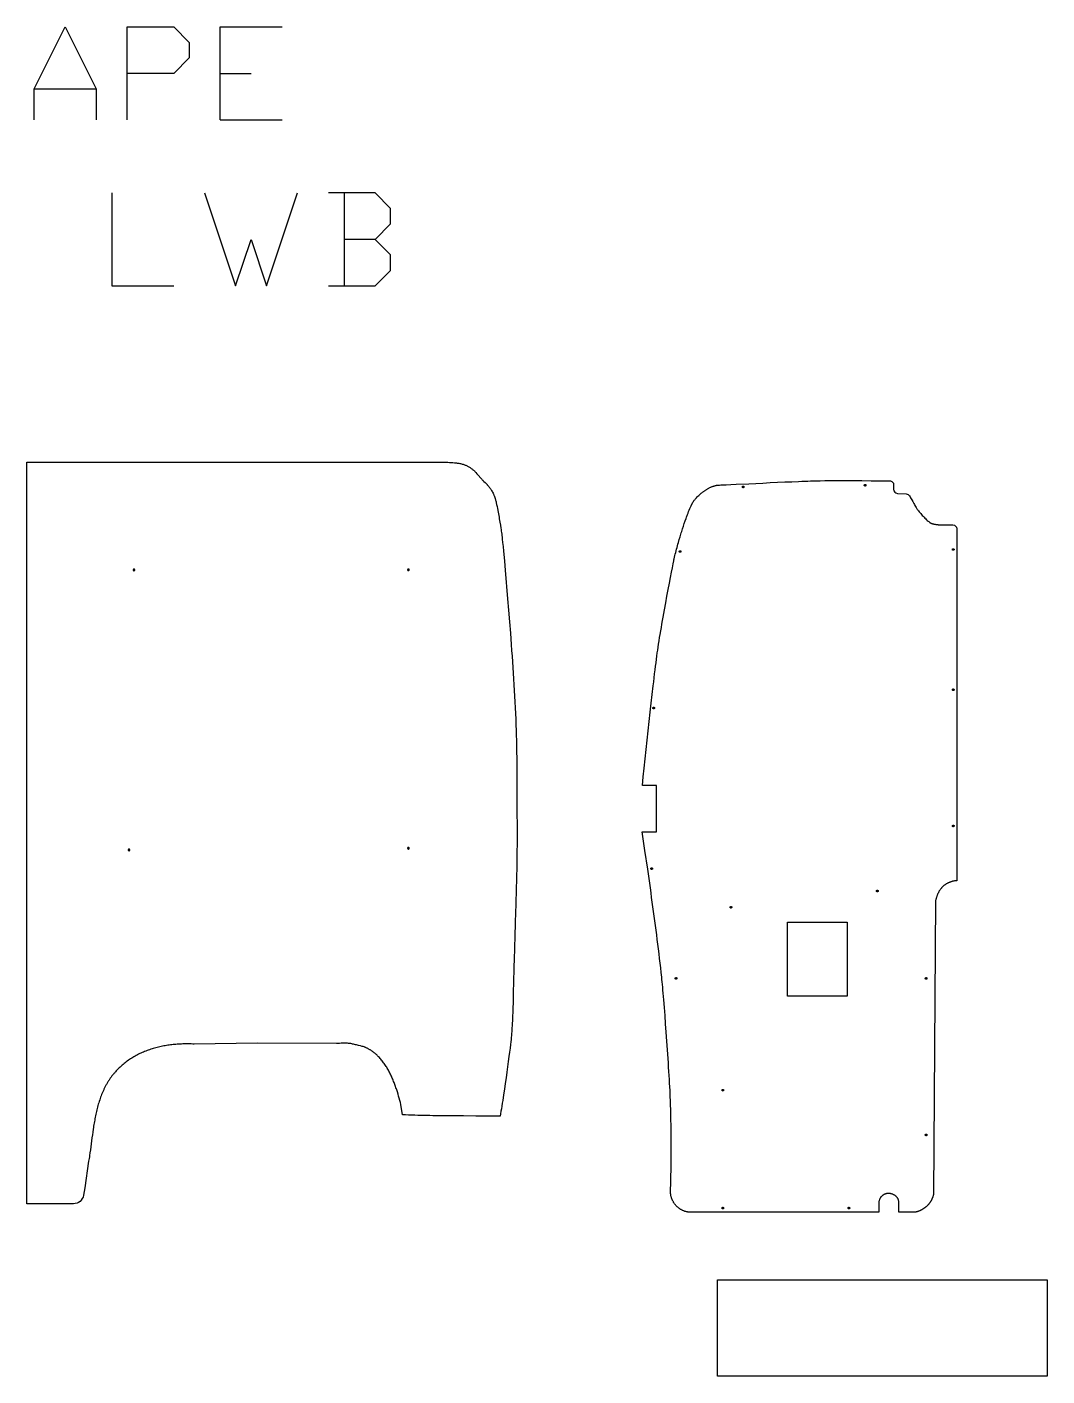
# Model space of a CAD drawing. Extents: x -90 to 5094, y -2208 to 5100.
# Drawn here: x 2297 to 4806, y 1782 to 5100 of the extents above; entities that cross this region are included whole.
import ezdxf

# ---------------------------------------------------------------- set-up
doc = ezdxf.new("R2010")
doc.units = 0
doc.layers.add('Default_Layer', color=1, linetype='CONTINUOUS')

msp = doc.modelspace()

# ---------------------------------------------------------------- linework, layer by layer
at = {"layer": 'Default_Layer'}
for points in [[(2315.2, 4871.4), (2315.2, 4947.6), (2391.4, 5100), (2467.6, 4947.6), (2467.6, 4871.4)], [(2543.8, 4871.4), (2543.8, 5100), (2658.1, 5100), (2696.2, 5061.9), (2696.2, 5023.8), (2658.1, 4985.7), (2543.8, 4985.7)], [(2772.4, 4871.4), (2772.4, 5100), (2924.8, 5100)], [(2772.4, 4985.7), (2848.6, 4985.7)], [(2315.2, 4947.6), (2467.6, 4947.6)], [(2772.4, 4871.4), (2924.8, 4871.4)], [(2505.7, 4691.8), (2505.7, 4463.2), (2658.1, 4463.2)], [(2734.3, 4691.8), (2810.5, 4463.2), (2848.6, 4577.5), (2886.7, 4463.2), (2962.9, 4691.8)], [(3153.4, 4577.5), (3191.5, 4615.6), (3191.5, 4653.7), (3153.4, 4691.8), (3039.1, 4691.8)], [(3077.2, 4691.8), (3077.2, 4463.2)], [(3039.1, 4463.2), (3153.4, 4463.2), (3191.5, 4501.3), (3191.5, 4539.4), (3153.4, 4577.5), (3077.2, 4577.5)]]:
    msp.add_lwpolyline(points, dxfattribs=at)
for points in [[(3492.4, 2685.9), (3492.1, 2681.1), (3491.9, 2676.3), (3491.4, 2666.8), (3491, 2657.2), (3490.6, 2647.6), (3490.3, 2642.9), (3490.1, 2638.1), (3489.8, 2633.3), (3489.5, 2628.6), (3489.2, 2623.8), (3488.8, 2619), (3488.4, 2614.3), (3487.9, 2609.5), (3487.3, 2603.9), (3486.4, 2596.7), (3485.4, 2588), (3484.1, 2578.1), (3482.7, 2567.1), (3481.1, 2555.1), (3479.3, 2542.4), (3477.5, 2529), (3475.5, 2515.3), (3473.5, 2501.2), (3471.4, 2487.1), (3469.3, 2473), (3467.2, 2459.1), (3466.1, 2452.3), (3465, 2445.7), (3463.9, 2439.1), (3462.9, 2432.7), (3461.8, 2426.6), (3460.8, 2420.6), (3445.8, 2420.8), (3430.8, 2420.9), (3415.8, 2421), (3400.8, 2421.1), (3370.8, 2421.2), (3355.8, 2421.3), (3340.8, 2421.4), (3325.8, 2421.5), (3310.8, 2421.7), (3295.8, 2421.9), (3288.3, 2422), (3280.8, 2422.1), (3273.3, 2422.3), (3265.8, 2422.5), (3258.3, 2422.7), (3250.8, 2422.9), (3243.3, 2423.2), (3235.8, 2423.5), (3228.3, 2423.8), (3220.8, 2424.1), (3216.9, 2449.4), (3217, 2449.5), (3215.7, 2454.5), (3214.3, 2459.5), (3212.9, 2464.7), (3211.4, 2469.8), (3209.8, 2475), (3208.2, 2480.2), (3207.4, 2482.8), (3206.5, 2485.5), (3205.7, 2488.1), (3204.8, 2490.7), (3203.9, 2493.3), (3202.9, 2495.9), (3202, 2498.5), (3201, 2501.1), (3200, 2503.7), (3199, 2506.3), (3197.9, 2508.9), (3196.9, 2511.5), (3195.8, 2514), (3194.7, 2516.5), (3193.5, 2519.1), (3192.4, 2521.6), (3191.2, 2524.1), (3189.9, 2526.6), (3188.7, 2529), (3187.4, 2531.5), (3186.1, 2533.9), (3184.7, 2536.3), (3183.3, 2538.6), (3181.9, 2541), (3180.5, 2543.3), (3179, 2545.6), (3177.5, 2547.8), (3176, 2550.1), (3174.4, 2552.3), (3172.8, 2554.4), (3171.1, 2556.6), (3169.4, 2558.7), (3167.7, 2560.7), (3165.9, 2562.7), (3164.1, 2564.7), (3162.2, 2566.7), (3160.4, 2568.6), (3159.4, 2569.5), (3158.4, 2570.4), (3157.4, 2571.3), (3156.5, 2572.2), (3155.5, 2573.1), (3154.4, 2574), (3153.4, 2574.9), (3152.4, 2575.7), (3151.3, 2576.5), (3150.3, 2577.4), (3149.2, 2578.2), (3148.1, 2579), (3147, 2579.8), (3145.9, 2580.6), (3144.8, 2581.3), (3143.7, 2582.1), (3142.6, 2582.8), (3141.4, 2583.5), (3140.2, 2584.3), (3139.1, 2585), (3137.9, 2585.6), (3136.7, 2586.3), (3135.5, 2587), (3134.3, 2587.6), (3133, 2588.2), (3131.8, 2588.9), (3130.5, 2589.5), (3129.3, 2590), (3128, 2590.6), (3126.7, 2591.2), (3124.4, 2591.7), (3122, 2592.3), (3117.2, 2593.5), (3112.3, 2594.8), (3107.5, 2596), (3105.1, 2596.6), (3102.8, 2597.2), (3100.5, 2597.7), (3098.2, 2598.2), (3096, 2598.7), (3093.8, 2599.1), (3091.8, 2599.4), (3090.8, 2599.5), (3089.8, 2599.6), (3087.8, 2599.8), (3085.9, 2600), (3083.9, 2600.1), (3082, 2600.1), (3080, 2600.2), (3078.1, 2600.2), (3076.1, 2600.1), (3074.1, 2600.1), (3070.2, 2600), (3066.3, 2599.8), (3062.4, 2599.7), (3060.4, 2599.7), (3058.5, 2599.6), (2863.2, 2600.7), (2708.4, 2598), (2708.4, 2598), (2704.9, 2598.1), (2701.4, 2598.3), (2698, 2598.3), (2694.5, 2598.4), (2691, 2598.4), (2687.6, 2598.4), (2684.1, 2598.4), (2680.7, 2598.3), (2677.2, 2598.2), (2673.8, 2598), (2670.4, 2597.8), (2667, 2597.6), (2663.6, 2597.4), (2660.2, 2597.1), (2656.9, 2596.7), (2653.5, 2596.4), (2650.1, 2596), (2646.8, 2595.5), (2643.5, 2595.1), (2640.2, 2594.6), (2636.9, 2594), (2633.6, 2593.4), (2630.4, 2592.8), (2627.1, 2592.1), (2623.9, 2591.4), (2620.7, 2590.7), (2617.5, 2589.9), (2614.3, 2589), (2611.1, 2588.2), (2608, 2587.3), (2604.8, 2586.3), (2601.7, 2585.3), (2598.6, 2584.3), (2595.6, 2583.2), (2592.5, 2582.1), (2589.5, 2580.9), (2586.5, 2579.7), (2583.5, 2578.5), (2580.5, 2577.2), (2577.6, 2575.8), (2574.7, 2574.5), (2571.8, 2573), (2568.9, 2571.6), (2566, 2570), (2563.2, 2568.5), (2560.4, 2566.9), (2557.6, 2565.2), (2554.9, 2563.5), (2552.1, 2561.8), (2549.4, 2560), (2546.8, 2558.1), (2544.1, 2556.2), (2541.5, 2554.3), (2538.9, 2552.3), (2536.4, 2550.3), (2533.8, 2548.2), (2531.3, 2546), (2528.8, 2543.8), (2526.4, 2541.6), (2524, 2539.3), (2521.6, 2537), (2519.3, 2534.6), (2516.9, 2532.1), (2514.7, 2529.6), (2513.4, 2528.3), (2512.2, 2526.9), (2511, 2525.5), (2509.8, 2524), (2508.7, 2522.6), (2507.5, 2521.2), (2506.4, 2519.7), (2505.3, 2518.3), (2504.2, 2516.8), (2503.1, 2515.3), (2502.1, 2513.8), (2501.1, 2512.4), (2500.1, 2510.9), (2499.1, 2509.3), (2498.1, 2507.8), (2497.1, 2506.3), (2496.2, 2504.8), (2495.2, 2503.2), (2494.3, 2501.7), (2493.4, 2500.1), (2492.5, 2498.5), (2491.6, 2497), (2490.8, 2495.4), (2490, 2493.8), (2489.1, 2492.2), (2488.3, 2490.6), (2487.5, 2489), (2486.7, 2487.4), (2486, 2485.7), (2485.2, 2484.1), (2484.5, 2482.5), (2483.8, 2480.8), (2482.4, 2477.5), (2481, 2474.2), (2479.7, 2470.8), (2478.4, 2467.4), (2477.2, 2464), (2476.1, 2460.6), (2474.9, 2457.1), (2473.9, 2453.7), (2472.8, 2450.2), (2471.8, 2446.7), (2470.9, 2443.2), (2470, 2439.6), (2469.1, 2436.1), (2468.2, 2432.5), (2467.4, 2428.9), (2466.6, 2425.3), (2465.9, 2421.7), (2465.2, 2418.1), (2464.5, 2414.5), (2463.8, 2410.9), (2463.1, 2407.2), (2462.5, 2403.6), (2461.9, 2400), (2461.3, 2396.3), (2460.7, 2392.7), (2460.2, 2389), (2459.1, 2381.7), (2458.1, 2374.4), (2457.1, 2367.1), (2455.2, 2352.5), (2454.2, 2345.3), (2453.2, 2338.1), (2452.2, 2330.9), (2451.2, 2323.8), (2450.7, 2320.3), (2450.1, 2316.8), (2449.5, 2313.3), (2448.9, 2309.8), (2439.5, 2244.5), (2436.3, 2226.1, -0.365546), (2411.7, 2205.3), (2297.3, 2205.3), (2297.3, 2661.4), (2297.3, 3117.4), (2297.3, 3573.5), (2297.3, 4029.5), (2769.9, 4029.4), (3242.4, 4029.3), (3254.1, 4029.3), (3266.8, 4029.4), (3292.9, 4029.5), (3305, 4029.5), (3315.5, 4029.5), (3319.9, 4029.5), (3323.7, 4029.4), (3326.7, 4029.4), (3329, 4029.3), (3332.7, 4029.1), (3336.7, 4028.9), (3340.8, 4028.7), (3344.9, 4028.4), (3348.7, 4028), (3352.2, 4027.7), (3353.8, 4027.5), (3355.2, 4027.4), (3356.5, 4027.2), (3357.6, 4027), (3359.6, 4026.7), (3361.6, 4026.2), (3363.7, 4025.8), (3365.7, 4025.3), (3367.7, 4024.7), (3369.7, 4024.2), (3371.5, 4023.6), (3373.1, 4023), (3374.7, 4022.4), (3376.3, 4021.8), (3377.9, 4021.1), (3379.5, 4020.5), (3381, 4019.7), (3382.5, 4018.9), (3384, 4018.1), (3385.5, 4017.3), (3386.9, 4016.4), (3388.4, 4015.4), (3389.8, 4014.3), (3391.2, 4013.2), (3392.6, 4012.1), (3394, 4011), (3395.4, 4009.8), (3396.7, 4008.6), (3397.5, 4007.8), (3398.5, 4006.8), (3399.6, 4005.6), (3400.9, 4004.2), (3403.9, 4000.9), (3407.2, 3997.3), (3413.5, 3990.2), (3416.1, 3987.3), (3417.1, 3986.2), (3418, 3985.3), (3418.7, 3984.5), (3419.5, 3983.7), (3421, 3982.3), (3424.1, 3979.3), (3425.7, 3977.8), (3427.2, 3976.3), (3427.9, 3975.5), (3428.7, 3974.8), (3429.4, 3974), (3430.1, 3973.2), (3431.4, 3971.5), (3432.8, 3969.9), (3434.1, 3968.2), (3435.3, 3966.5), (3436.5, 3964.7), (3437.7, 3963), (3438.9, 3961.2), (3440, 3959.4), (3441.1, 3957.4), (3442.2, 3955.3), (3443.4, 3953), (3444.5, 3950.6), (3445.1, 3949.4), (3445.7, 3948.1), (3446.2, 3946.9), (3446.7, 3945.6), (3447.2, 3944.3), (3447.7, 3943.1), (3448.2, 3941.8), (3448.6, 3940.6), (3449, 3939.3), (3449.5, 3937.7), (3449.9, 3935.9), (3450.4, 3934), (3450.9, 3931.9), (3451.4, 3929.7), (3452.4, 3925), (3453.3, 3920.1), (3454.3, 3915.2), (3456, 3906.3), (3456.8, 3902.3), (3457.5, 3898.3), (3458.2, 3894.2), (3458.9, 3890.1), (3459.6, 3886.1), (3460.3, 3882.1), (3461.5, 3874.5), (3462.7, 3867.2), (3463.2, 3863.5), (3463.8, 3859.8), (3464.3, 3856.1), (3464.8, 3852.4), (3465.3, 3848.7), (3465.8, 3845), (3466, 3842.8), (3466.3, 3839.8), (3467.1, 3831.9), (3468, 3822.1), (3469.1, 3810.8), (3471.3, 3786.4), (3472.4, 3774.5), (3473.4, 3763.6), (3479.4, 3693.3), (3479.4, 3693.3), (3481.7, 3665.2), (3483.9, 3637), (3486.1, 3608.8), (3487.2, 3594.8), (3488.3, 3580.7), (3489.3, 3566.6), (3490.3, 3552.5), (3491.3, 3538.4), (3492.3, 3524.3), (3493.2, 3510.2), (3494.1, 3496.1), (3495, 3482), (3495.8, 3467.9), (3496.6, 3453.8), (3497.3, 3439.6), (3498, 3425.5), (3498.6, 3411.4), (3499.2, 3397.3), (3499.8, 3383.2), (3500.2, 3369.1), (3500.5, 3362), (3500.7, 3355), (3500.9, 3347.9), (3501, 3340.8), (3501.2, 3333.8), (3501.3, 3326.7), (3501.4, 3319.6), (3501.5, 3312.6), (3501.6, 3305.5), (3501.7, 3298.5), (3501.7, 3291.4), (3501.8, 3284.3), (3501.8, 3277.3), (3501.8, 3270.2), (3501.8, 3263.1), (3501.7, 3256.1), (3501.6, 3249), (3501.6, 3242), (3502.3, 3162.4), (3502.3, 3162.4), (3502.4, 3155), (3502.5, 3147.5), (3502.6, 3140.1), (3502.6, 3132.6), (3502.6, 3125.2), (3502.6, 3117.7), (3502.6, 3102.8), (3502.5, 3087.9), (3502.4, 3073), (3502.2, 3058.1), (3502, 3043.2), (3501.7, 3028.4), (3501.4, 3013.5), (3501.1, 2998.6), (3500.7, 2983.7), (3500.3, 2968.8), (3499.9, 2953.9), (3499.4, 2939), (3499, 2924.1), (3498, 2894.3), (3497, 2864.6), (3496.1, 2834.8), (3495.1, 2805), (3494.7, 2790.1), (3494.3, 2775.2), (3493.9, 2760.3), (3493.5, 2745.4), (3493.2, 2730.5), (3492.9, 2715.7), (3492.6, 2700.8), (3492.4, 2685.9)], [(4531.9, 2951.5), (4526.5, 2227.3), (4526.2, 2226.4), (4526, 2225.4), (4525.7, 2224.4), (4525.4, 2223.5), (4525.1, 2222.6), (4524.7, 2221.6), (4524.4, 2220.7), (4524, 2219.8), (4523.7, 2218.8), (4523.3, 2217.9), (4522.9, 2217), (4522.4, 2216.1), (4522, 2215.2), (4521.5, 2214.4), (4521.1, 2213.5), (4520.6, 2212.6), (4520.1, 2211.8), (4519.6, 2210.9), (4519, 2210.1), (4518.5, 2209.3), (4517.9, 2208.4), (4517.4, 2207.6), (4516.8, 2206.8), (4516.2, 2206), (4515.6, 2205.3), (4514.9, 2204.5), (4514.3, 2203.7), (4513.7, 2203), (4513, 2202.2), (4512.3, 2201.5), (4511.6, 2200.8), (4510.9, 2200.1), (4510.2, 2199.4), (4509.5, 2198.7), (4508.8, 2198), (4508, 2197.4), (4507.3, 2196.7), (4506.5, 2196.1), (4505.7, 2195.5), (4504.9, 2194.9), (4504.1, 2194.3), (4503.3, 2193.7), (4502.5, 2193.2), (4501.7, 2192.6), (4500.8, 2192.1), (4500, 2191.6), (4499.1, 2191), (4498.2, 2190.6), (4497.4, 2190.1), (4496.5, 2189.6), (4495.6, 2189.2), (4494.7, 2188.7), (4493.8, 2188.3), (4492.8, 2187.9), (4491.9, 2187.6), (4491, 2187.2), (4490, 2186.8), (4489.1, 2186.5), (4488.1, 2186.2), (4487.2, 2185.9), (4486.2, 2185.6), (4485.2, 2185.4), (4484.2, 2185.1), (4483.3, 2184.9), (4441.3, 2184.9), (4441.3, 2212), (4441, 2213.1), (4440.7, 2214.1), (4440.4, 2215.1), (4440, 2216.1), (4439.5, 2217.1), (4439, 2218), (4438.5, 2218.9), (4437.9, 2219.7), (4437.3, 2220.6), (4436.7, 2221.4), (4436, 2222.1), (4435.3, 2222.9), (4434.6, 2223.6), (4433.8, 2224.3), (4433, 2224.9), (4432.2, 2225.5), (4431.3, 2226.1), (4430.4, 2226.6), (4429.5, 2227.2), (4428.6, 2227.6), (4427.7, 2228.1), (4426.8, 2228.5), (4425.8, 2228.8), (4424.8, 2229.2), (4423.8, 2229.5), (4422.8, 2229.7), (4421.8, 2230), (4420.8, 2230.1), (4419.8, 2230.3), (4418.7, 2230.4), (4417.7, 2230.5), (4416.7, 2230.5), (4415.6, 2230.5), (4414.6, 2230.5), (4413.6, 2230.4), (4412.5, 2230.3), (4411.5, 2230.1), (4410.5, 2229.9), (4409.5, 2229.7), (4408.5, 2229.4), (4407.6, 2229.1), (4406.6, 2228.7), (4405.6, 2228.3), (4404.7, 2227.9), (4403.8, 2227.4), (4402.9, 2226.8), (4402.1, 2226.3), (4401.2, 2225.7), (4400.4, 2225), (4399.6, 2224.3), (4398.8, 2223.5), (4398.1, 2222.7), (4397.4, 2221.9), (4396.7, 2221), (4396.1, 2220.1), (4395.5, 2219.1), (4394.9, 2218.1), (4394.4, 2217), (4393.9, 2215.9), (4393.5, 2214.7), (4393.1, 2213.5), (4392.7, 2212.2), (4392.4, 2210.9), (4392.2, 2209.5), (4392.2, 2184.6), (3932.1, 2184.6), (3930.8, 2184.5), (3929.5, 2184.5), (3928.1, 2184.5), (3926.8, 2184.6), (3925.5, 2184.7), (3924.2, 2184.8), (3922.9, 2184.9), (3921.7, 2185.1), (3920.4, 2185.4), (3919.1, 2185.6), (3917.9, 2185.9), (3916.6, 2186.3), (3915.4, 2186.6), (3914.2, 2187.1), (3913, 2187.5), (3911.8, 2188), (3910.6, 2188.5), (3909.4, 2189), (3908.3, 2189.6), (3907.1, 2190.1), (3906, 2190.8), (3904.9, 2191.4), (3903.8, 2192.1), (3902.7, 2192.8), (3901.7, 2193.5), (3900.6, 2194.3), (3899.6, 2195.1), (3898.6, 2195.9), (3897.6, 2196.8), (3896.7, 2197.6), (3895.7, 2198.5), (3894.8, 2199.4), (3893.9, 2200.4), (3893, 2201.3), (3892.2, 2202.3), (3891.4, 2203.3), (3890.6, 2204.4), (3889.8, 2205.4), (3889, 2206.5), (3888.3, 2207.6), (3887.6, 2208.7), (3886.9, 2209.8), (3886.3, 2210.9), (3885.7, 2212.1), (3885.1, 2213.3), (3884.5, 2214.5), (3884, 2215.7), (3883.5, 2216.9), (3883, 2218.2), (3882.6, 2219.4), (3882.2, 2220.7), (3881.8, 2222), (3881.4, 2223.3), (3881.1, 2224.6), (3880.9, 2226), (3880.6, 2227.3), (3880.4, 2228.7), (3880.3, 2230), (3880.1, 2231.4), (3880, 2232.8), (3880, 2234.2), (3879.9, 2235.6), (3880, 2237), (3880, 2238.4), (3880.2, 2241.5), (3880.3, 2245), (3880.5, 2249), (3880.6, 2253.4), (3880.7, 2258.1), (3880.9, 2263.3), (3881.1, 2274.6), (3881.3, 2287.2), (3881.4, 2300.7), (3881.5, 2315.1), (3881.6, 2330.2), (3881.6, 2345.8), (3881.5, 2361.6), (3881.5, 2377.6), (3881.4, 2385.6), (3881.3, 2393.5), (3881.2, 2401.4), (3881.1, 2409.2), (3881, 2416.9), (3880.8, 2424.4), (3880.6, 2431.8), (3880.4, 2439.1), (3880.2, 2446.1), (3880, 2452.9), (3879.8, 2459.9), (3879.5, 2467.4), (3879.1, 2475.3), (3878.7, 2483.7), (3878.2, 2492.5), (3877.7, 2501.7), (3877.2, 2511.1), (3876.6, 2520.9), (3876, 2531), (3875.4, 2541.2), (3874.7, 2551.7), (3874, 2562.3), (3872.6, 2583.8), (3871.1, 2605.5), (3869.5, 2627.1), (3868, 2648.2), (3866.4, 2668.7), (3864.9, 2688.2), (3863.4, 2706.5), (3862, 2723.2), (3861.3, 2730.9), (3860.7, 2738.1), (3860.1, 2744.8), (3859.5, 2750.9), (3858.9, 2756.7), (3858.3, 2762.5), (3857.1, 2774.1), (3855.9, 2785.6), (3854.5, 2797.2), (3853.2, 2808.8), (3851.8, 2820.4), (3850.3, 2832), (3848.9, 2843.6), (3847.4, 2855.1), (3845.9, 2866.7), (3842.8, 2889.8), (3839.7, 2912.9), (3836.6, 2935.9), (3835.1, 2947.5), (3833.5, 2959), (3832, 2970.5), (3830.4, 2982), (3827.1, 3005), (3823.8, 3028), (3817.2, 3074), (3813.9, 3097.1), (3810.6, 3120.1), (3845.4, 3120.1), (3845.4, 3233.9), (3810.8, 3233.9), (3813.1, 3255.2), (3815.5, 3277.1), (3818, 3299.6), (3820.4, 3322.4), (3825.3, 3368.5), (3827.8, 3391.5), (3830.2, 3414.2), (3832.7, 3436.5), (3835.1, 3458.2), (3837.4, 3479.2), (3838.6, 3489.3), (3839.8, 3499.2), (3840.9, 3508.9), (3842, 3518.3), (3843.2, 3527.3), (3844.3, 3536.1), (3845.4, 3544.5), (3846.4, 3552.5), (3847.5, 3560.2), (3848.5, 3567.4), (3849.6, 3574.6), (3850.8, 3582.1), (3852, 3589.8), (3853.2, 3597.8), (3854.6, 3605.9), (3856, 3614.3), (3857.4, 3622.7), (3858.9, 3631.3), (3860.4, 3639.9), (3861.9, 3648.6), (3865, 3666), (3868.1, 3683.2), (3871.2, 3700), (3874.2, 3716.2), (3877.1, 3731.5), (3879.8, 3745.7), (3882.3, 3758.5), (3884.5, 3769.8), (3886.4, 3779.2), (3887.9, 3786.6), (3888.5, 3789.4), (3889, 3791.7), (3889.9, 3795.6), (3890.8, 3799.5), (3891.8, 3803.5), (3892.8, 3807.6), (3893.9, 3811.7), (3894.9, 3815.7), (3896, 3819.8), (3897.1, 3823.8), (3898.2, 3827.8), (3899.3, 3831.7), (3901.5, 3839.2), (3903.5, 3846.2), (3905.4, 3852.7), (3906.4, 3855.7), (3907.4, 3858.9), (3909.5, 3865.6), (3911.7, 3872.3), (3913.9, 3879), (3916.1, 3885.4), (3918.1, 3891.2), (3919.1, 3893.9), (3920, 3896.4), (3920.8, 3898.6), (3921.5, 3900.6), (3922.3, 3902.5), (3923, 3904.3), (3924.5, 3907.9), (3926.1, 3911.6), (3927.7, 3915.2), (3929.3, 3918.8), (3930.9, 3922.4), (3934.2, 3929.6), (3934.5, 3930.1), (3934.7, 3930.6), (3935, 3931.1), (3935.4, 3931.7), (3935.8, 3932.3), (3936.2, 3932.9), (3937.1, 3934.2), (3938.2, 3935.7), (3939.4, 3937.2), (3940.8, 3938.8), (3942.2, 3940.4), (3943.8, 3942.1), (3945.5, 3943.9), (3947.3, 3945.7), (3949.2, 3947.5), (3951.2, 3949.3), (3953.3, 3951.2), (3954.4, 3952.1), (3955.5, 3953), (3956.6, 3953.9), (3957.7, 3954.8), (3958.9, 3955.7), (3960.1, 3956.6), (3961.3, 3957.5), (3962.5, 3958.4), (3963.7, 3959.2), (3964.9, 3960.1), (3966.2, 3960.9), (3967.5, 3961.7), (3968.7, 3962.5), (3970, 3963.3), (3971.3, 3964.1), (3972.7, 3964.8), (3974, 3965.6), (3975.3, 3966.2), (3976.7, 3966.9), (3978, 3967.6), (3979.4, 3968.2), (3980.8, 3968.8), (3982.2, 3969.3), (3983.6, 3969.9), (3984.9, 3970.4), (3986.3, 3970.8), (3987.7, 3971.3), (3989.2, 3971.6), (3990.6, 3972), (3992, 3972.3), (3993.4, 3972.6), (3994.8, 3972.8), (3996.2, 3973), (3997.6, 3973.2), (3999, 3973.3), (4000.4, 3973.3), (4003.6, 3973.4), (4007.4, 3973.5), (4011.8, 3973.7), (4016.7, 3973.9), (4028.2, 3974.4), (4041.5, 3975), (4072.4, 3976.5), (4107.1, 3978.2), (4125.1, 3979.1), (4143.2, 3980), (4161.1, 3980.8), (4178.4, 3981.5), (4195, 3982.2), (4202.8, 3982.5), (4210.4, 3982.8), (4217.6, 3983.1), (4224.4, 3983.3), (4230.8, 3983.5), (4236.7, 3983.6), (4242.4, 3983.7), (4248.1, 3983.8), (4259.5, 3984), (4270.8, 3984.1), (4282.2, 3984.2), (4293.6, 3984.2), (4305, 3984.2), (4316.3, 3984.2), (4327.7, 3984.1), (4350.5, 3984), (4373.2, 3983.8), (4384.6, 3983.7), (4396, 3983.7), (4407.4, 3983.6), (4418.7, 3983.6, -0.414214), (4428.7, 3973.6), (4428.7, 3962.8, 0.398114), (4438.2, 3952.8), (4459.8, 3951.6, -0.250037), (4467.8, 3946.7), (4469.2, 3944.4), (4470.5, 3942), (4471.8, 3939.6), (4473.2, 3937.2), (4475.8, 3932.4), (4478.4, 3927.6), (4479.7, 3925.2), (4481.1, 3922.9), (4482.4, 3920.6), (4483.8, 3918.3), (4485.3, 3916), (4486, 3914.9), (4486.7, 3913.8), (4487.5, 3912.8), (4488.2, 3911.7), (4489, 3910.6), (4489.8, 3909.6), (4491.5, 3907.5), (4493.3, 3905.4), (4495.2, 3903.1), (4497.2, 3900.9), (4499.2, 3898.6), (4501.3, 3896.3), (4503.4, 3894.1), (4505.5, 3892), (4507.6, 3889.9), (4509.6, 3888), (4511.5, 3886.2), (4513.3, 3884.6), (4514.9, 3883.2), (4515.7, 3882.5), (4516.5, 3882), (4517.1, 3881.4), (4517.8, 3881), (4518.4, 3880.6), (4518.9, 3880.3), (4519.4, 3880), (4519.9, 3879.7), (4521, 3879.2), (4522, 3878.8), (4523.1, 3878.4), (4524.2, 3878), (4525.4, 3877.7), (4526.5, 3877.5), (4527.6, 3877.2), (4528.8, 3877), (4530, 3876.8), (4531.1, 3876.6), (4532.3, 3876.4), (4534.6, 3876.1), (4536.9, 3875.8), (4537.6, 3875.8), (4538.3, 3875.7), (4539.9, 3875.6), (4541.8, 3875.5), (4544, 3875.5), (4546.4, 3875.4), (4548.9, 3875.4), (4554.3, 3875.4), (4565.3, 3875.4), (4570.1, 3875.4), (4574.2, 3875.4, -0.410961), (4584.1, 3865.4), (4584.1, 2999.9), (4582.9, 2999.8), (4581.7, 2999.7), (4580.5, 2999.6), (4579.3, 2999.4), (4578.2, 2999.3), (4577, 2999.1), (4575.9, 2998.9), (4574.8, 2998.6), (4573.6, 2998.4), (4572.5, 2998.1), (4571.4, 2997.8), (4570.3, 2997.4), (4569.2, 2997.1), (4568.2, 2996.7), (4567.1, 2996.3), (4566, 2995.9), (4565, 2995.5), (4564, 2995), (4562.9, 2994.6), (4561.9, 2994.1), (4560.9, 2993.6), (4560, 2993), (4559, 2992.5), (4558, 2991.9), (4557.1, 2991.3), (4556.1, 2990.7), (4555.2, 2990), (4554.3, 2989.4), (4553.4, 2988.7), (4552.5, 2988), (4551.7, 2987.2), (4550.8, 2986.5), (4550, 2985.7), (4549.1, 2984.9), (4548.3, 2984.1), (4547.5, 2983.3), (4546.7, 2982.4), (4546, 2981.5), (4545.2, 2980.7), (4544.5, 2979.7), (4543.8, 2978.8), (4543, 2977.8), (4542.4, 2976.9), (4541.7, 2975.9), (4541, 2974.8), (4540.4, 2973.8), (4539.8, 2972.7), (4539.2, 2971.6), (4538.6, 2970.5), (4538, 2969.4), (4537.4, 2968.3), (4536.9, 2967.1), (4536.4, 2965.9), (4535.9, 2964.7), (4535.4, 2963.5), (4534.9, 2962.2), (4534.5, 2961), (4534.1, 2959.7), (4533.7, 2958.4), (4533.3, 2957), (4532.9, 2955.7), (4532.6, 2954.3), (4532.2, 2952.9), (4531.9, 2951.5)]]:
    msp.add_lwpolyline(points, format="xyb", close=True, dxfattribs=at)
for points in [[(4058.6, 3966.6), (4058.4, 3966.6), (4058.2, 3966.7), (4058, 3966.7), (4057.8, 3966.8), (4057.7, 3966.9), (4057.5, 3967), (4057.3, 3967.1), (4057.2, 3967.2), (4057.1, 3967.3), (4056.9, 3967.5), (4056.8, 3967.7), (4056.8, 3967.8), (4056.7, 3968), (4056.6, 3968.2), (4056.6, 3968.4), (4056.6, 3968.6), (4056.6, 3968.8), (4056.6, 3969), (4056.7, 3969.2), (4056.8, 3969.4), (4056.8, 3969.6), (4056.9, 3969.7), (4057.1, 3969.9), (4057.2, 3970), (4057.3, 3970.2), (4057.5, 3970.3), (4057.7, 3970.4), (4057.8, 3970.5), (4058, 3970.5), (4058.2, 3970.6), (4058.4, 3970.6), (4058.6, 3970.6), (4058.8, 3970.6), (4059, 3970.6), (4059.2, 3970.5), (4059.4, 3970.5), (4059.6, 3970.4), (4059.7, 3970.3), (4059.9, 3970.2), (4060, 3970), (4060.1, 3969.9), (4060.3, 3969.7), (4060.4, 3969.6), (4060.4, 3969.4), (4060.5, 3969.2), (4060.6, 3969), (4060.6, 3968.8), (4060.6, 3968.6), (4060.6, 3968.4), (4060.6, 3968.2), (4060.5, 3968), (4060.4, 3967.8), (4060.4, 3967.7), (4060.3, 3967.5), (4060.1, 3967.3), (4060, 3967.2), (4059.9, 3967.1), (4059.7, 3967), (4059.6, 3966.9), (4059.4, 3966.8), (4059.2, 3966.7), (4059, 3966.7), (4058.8, 3966.6), (4058.6, 3966.6)], [(4358.6, 3970.6), (4358.4, 3970.6), (4358.2, 3970.7), (4358, 3970.7), (4357.8, 3970.8), (4357.7, 3970.9), (4357.5, 3971), (4357.3, 3971.1), (4357.2, 3971.2), (4357.1, 3971.3), (4356.9, 3971.5), (4356.8, 3971.7), (4356.8, 3971.8), (4356.7, 3972), (4356.6, 3972.2), (4356.6, 3972.4), (4356.6, 3972.6), (4356.6, 3972.8), (4356.6, 3973), (4356.7, 3973.2), (4356.8, 3973.4), (4356.8, 3973.6), (4356.9, 3973.7), (4357.1, 3973.9), (4357.2, 3974), (4357.3, 3974.2), (4357.5, 3974.3), (4357.7, 3974.4), (4357.8, 3974.5), (4358, 3974.5), (4358.2, 3974.6), (4358.4, 3974.6), (4358.6, 3974.6), (4358.8, 3974.6), (4359, 3974.6), (4359.2, 3974.5), (4359.4, 3974.5), (4359.6, 3974.4), (4359.7, 3974.3), (4359.9, 3974.2), (4360, 3974), (4360.1, 3973.9), (4360.3, 3973.7), (4360.4, 3973.6), (4360.4, 3973.4), (4360.5, 3973.2), (4360.6, 3973), (4360.6, 3972.8), (4360.6, 3972.6), (4360.6, 3972.4), (4360.6, 3972.2), (4360.5, 3972), (4360.4, 3971.8), (4360.4, 3971.7), (4360.3, 3971.5), (4360.1, 3971.3), (4360, 3971.2), (4359.9, 3971.1), (4359.7, 3971), (4359.6, 3970.9), (4359.4, 3970.8), (4359.2, 3970.7), (4359, 3970.7), (4358.8, 3970.6), (4358.6, 3970.6)], [(4575.4, 3812.6), (4575.2, 3812.6), (4575, 3812.7), (4574.8, 3812.7), (4574.6, 3812.8), (4574.4, 3812.9), (4574.2, 3813), (4574.1, 3813.1), (4574, 3813.2), (4573.8, 3813.3), (4573.7, 3813.5), (4573.6, 3813.7), (4573.5, 3813.8), (4573.5, 3814), (4573.4, 3814.2), (4573.4, 3814.4), (4573.4, 3814.6), (4573.4, 3814.8), (4573.4, 3815), (4573.5, 3815.2), (4573.5, 3815.4), (4573.6, 3815.6), (4573.7, 3815.7), (4573.8, 3815.9), (4574, 3816), (4574.1, 3816.2), (4574.2, 3816.3), (4574.4, 3816.4), (4574.6, 3816.5), (4574.8, 3816.5), (4575, 3816.6), (4575.2, 3816.6), (4575.4, 3816.6), (4575.6, 3816.6), (4575.8, 3816.6), (4576, 3816.5), (4576.1, 3816.5), (4576.3, 3816.4), (4576.5, 3816.3), (4576.6, 3816.2), (4576.8, 3816), (4576.9, 3815.9), (4577, 3815.7), (4577.1, 3815.6), (4577.2, 3815.4), (4577.3, 3815.2), (4577.3, 3815), (4577.4, 3814.8), (4577.4, 3814.6), (4577.4, 3814.4), (4577.3, 3814.2), (4577.3, 3814), (4577.2, 3813.8), (4577.1, 3813.7), (4577, 3813.5), (4576.9, 3813.3), (4576.8, 3813.2), (4576.6, 3813.1), (4576.5, 3813), (4576.3, 3812.9), (4576.1, 3812.8), (4576, 3812.7), (4575.8, 3812.7), (4575.6, 3812.6), (4575.4, 3812.6)], [(3903.6, 3807.6), (3903.4, 3807.6), (3903.2, 3807.7), (3903, 3807.7), (3902.8, 3807.8), (3902.7, 3807.9), (3902.5, 3808), (3902.3, 3808.1), (3902.2, 3808.2), (3902.1, 3808.3), (3901.9, 3808.5), (3901.8, 3808.7), (3901.8, 3808.8), (3901.7, 3809), (3901.6, 3809.2), (3901.6, 3809.4), (3901.6, 3809.6), (3901.6, 3809.8), (3901.6, 3810), (3901.7, 3810.2), (3901.8, 3810.4), (3901.8, 3810.6), (3901.9, 3810.7), (3902.1, 3810.9), (3902.2, 3811), (3902.3, 3811.2), (3902.5, 3811.3), (3902.7, 3811.4), (3902.8, 3811.5), (3903, 3811.5), (3903.2, 3811.6), (3903.4, 3811.6), (3903.6, 3811.6), (3903.8, 3811.6), (3904, 3811.6), (3904.2, 3811.5), (3904.4, 3811.5), (3904.6, 3811.4), (3904.7, 3811.3), (3904.9, 3811.2), (3905, 3811), (3905.1, 3810.9), (3905.3, 3810.7), (3905.4, 3810.6), (3905.4, 3810.4), (3905.5, 3810.2), (3905.6, 3810), (3905.6, 3809.8), (3905.6, 3809.6), (3905.6, 3809.4), (3905.6, 3809.2), (3905.5, 3809), (3905.4, 3808.8), (3905.4, 3808.7), (3905.3, 3808.5), (3905.1, 3808.3), (3905, 3808.2), (3904.9, 3808.1), (3904.7, 3808), (3904.6, 3807.9), (3904.4, 3807.8), (3904.2, 3807.7), (3904, 3807.7), (3903.8, 3807.6), (3903.6, 3807.6)], [(2560.4, 3762.4), (2560.6, 3762.5), (2560.8, 3762.5), (2561, 3762.5), (2561.2, 3762.6), (2561.4, 3762.7), (2561.5, 3762.8), (2561.7, 3762.9), (2561.8, 3763), (2562, 3763.2), (2562.1, 3763.3), (2562.2, 3763.5), (2562.3, 3763.7), (2562.3, 3763.9), (2562.4, 3764), (2562.4, 3764.2), (2562.4, 3764.4), (2562.4, 3764.7), (2562.4, 3764.8), (2562.3, 3765), (2562.3, 3765.2), (2562.2, 3765.4), (2562.1, 3765.6), (2562, 3765.7), (2561.8, 3765.9), (2561.7, 3766), (2561.5, 3766.1), (2561.4, 3766.2), (2561.2, 3766.3), (2561, 3766.4), (2560.8, 3766.4), (2560.6, 3766.4), (2560.4, 3766.4), (2560.2, 3766.4), (2560, 3766.4), (2559.8, 3766.4), (2559.7, 3766.3), (2559.5, 3766.2), (2559.3, 3766.1), (2559.2, 3766), (2559, 3765.9), (2558.9, 3765.7), (2558.8, 3765.6), (2558.7, 3765.4), (2558.6, 3765.2), (2558.5, 3765), (2558.5, 3764.8), (2558.4, 3764.7), (2558.4, 3764.4), (2558.4, 3764.2), (2558.5, 3764), (2558.5, 3763.9), (2558.6, 3763.7), (2558.7, 3763.5), (2558.8, 3763.3), (2558.9, 3763.2), (2559, 3763), (2559.2, 3762.9), (2559.3, 3762.8), (2559.5, 3762.7), (2559.7, 3762.6), (2559.8, 3762.5), (2560, 3762.5), (2560.2, 3762.5), (2560.4, 3762.4)], [(3235.4, 3762.6), (3235.6, 3762.6), (3235.8, 3762.7), (3236, 3762.7), (3236.2, 3762.8), (3236.3, 3762.9), (3236.5, 3763), (3236.7, 3763.1), (3236.8, 3763.2), (3236.9, 3763.4), (3237, 3763.5), (3237.1, 3763.7), (3237.2, 3763.8), (3237.3, 3764), (3237.3, 3764.2), (3237.4, 3764.4), (3237.4, 3764.6), (3237.4, 3764.8), (3237.3, 3765), (3237.3, 3765.2), (3237.2, 3765.4), (3237.1, 3765.6), (3237, 3765.7), (3236.9, 3765.9), (3236.8, 3766), (3236.7, 3766.2), (3236.5, 3766.3), (3236.3, 3766.4), (3236.2, 3766.5), (3236, 3766.5), (3235.8, 3766.6), (3235.6, 3766.6), (3235.4, 3766.6), (3235.2, 3766.6), (3235, 3766.6), (3234.8, 3766.5), (3234.6, 3766.5), (3234.4, 3766.4), (3234.3, 3766.3), (3234.1, 3766.2), (3234, 3766), (3233.8, 3765.9), (3233.7, 3765.7), (3233.6, 3765.6), (3233.5, 3765.4), (3233.5, 3765.2), (3233.4, 3765), (3233.4, 3764.8), (3233.4, 3764.6), (3233.4, 3764.4), (3233.4, 3764.2), (3233.5, 3764), (3233.5, 3763.8), (3233.6, 3763.7), (3233.7, 3763.5), (3233.8, 3763.4), (3234, 3763.2), (3234.1, 3763.1), (3234.3, 3763), (3234.4, 3762.9), (3234.6, 3762.8), (3234.8, 3762.7), (3235, 3762.7), (3235.2, 3762.6), (3235.4, 3762.6)], [(4575.4, 3467.6), (4575.2, 3467.6), (4575, 3467.7), (4574.8, 3467.7), (4574.6, 3467.8), (4574.4, 3467.9), (4574.2, 3468), (4574.1, 3468.1), (4574, 3468.2), (4573.8, 3468.3), (4573.7, 3468.5), (4573.6, 3468.7), (4573.5, 3468.8), (4573.5, 3469), (4573.4, 3469.2), (4573.4, 3469.4), (4573.4, 3469.6), (4573.4, 3469.8), (4573.4, 3470), (4573.5, 3470.2), (4573.5, 3470.4), (4573.6, 3470.6), (4573.7, 3470.7), (4573.8, 3470.9), (4574, 3471), (4574.1, 3471.2), (4574.2, 3471.3), (4574.4, 3471.4), (4574.6, 3471.5), (4574.8, 3471.5), (4575, 3471.6), (4575.2, 3471.6), (4575.4, 3471.6), (4575.6, 3471.6), (4575.8, 3471.6), (4576, 3471.5), (4576.1, 3471.5), (4576.3, 3471.4), (4576.5, 3471.3), (4576.6, 3471.2), (4576.8, 3471), (4576.9, 3470.9), (4577, 3470.7), (4577.1, 3470.6), (4577.2, 3470.4), (4577.3, 3470.2), (4577.3, 3470), (4577.4, 3469.8), (4577.4, 3469.6), (4577.4, 3469.4), (4577.3, 3469.2), (4577.3, 3469), (4577.2, 3468.8), (4577.1, 3468.7), (4577, 3468.5), (4576.9, 3468.3), (4576.8, 3468.2), (4576.6, 3468.1), (4576.5, 3468), (4576.3, 3467.9), (4576.1, 3467.8), (4576, 3467.7), (4575.8, 3467.7), (4575.6, 3467.6), (4575.4, 3467.6)], [(3838.6, 3422.6), (3838.4, 3422.6), (3838.2, 3422.7), (3838, 3422.7), (3837.8, 3422.8), (3837.7, 3422.9), (3837.5, 3423), (3837.3, 3423.1), (3837.2, 3423.2), (3837.1, 3423.3), (3836.9, 3423.5), (3836.8, 3423.7), (3836.8, 3423.8), (3836.7, 3424), (3836.6, 3424.2), (3836.6, 3424.4), (3836.6, 3424.6), (3836.6, 3424.8), (3836.6, 3425), (3836.7, 3425.2), (3836.8, 3425.4), (3836.8, 3425.6), (3836.9, 3425.7), (3837.1, 3425.9), (3837.2, 3426), (3837.3, 3426.2), (3837.5, 3426.3), (3837.7, 3426.4), (3837.8, 3426.5), (3838, 3426.5), (3838.2, 3426.6), (3838.4, 3426.6), (3838.6, 3426.6), (3838.8, 3426.6), (3839, 3426.6), (3839.2, 3426.5), (3839.4, 3426.5), (3839.6, 3426.4), (3839.7, 3426.3), (3839.9, 3426.2), (3840, 3426), (3840.1, 3425.9), (3840.3, 3425.7), (3840.4, 3425.6), (3840.4, 3425.4), (3840.5, 3425.2), (3840.6, 3425), (3840.6, 3424.8), (3840.6, 3424.6), (3840.6, 3424.4), (3840.6, 3424.2), (3840.5, 3424), (3840.4, 3423.8), (3840.4, 3423.7), (3840.3, 3423.5), (3840.1, 3423.3), (3840, 3423.2), (3839.9, 3423.1), (3839.7, 3423), (3839.6, 3422.9), (3839.4, 3422.8), (3839.2, 3422.7), (3839, 3422.7), (3838.8, 3422.6), (3838.6, 3422.6)], [(4575.4, 3132.6), (4575.2, 3132.6), (4575, 3132.7), (4574.8, 3132.7), (4574.6, 3132.8), (4574.4, 3132.9), (4574.2, 3133), (4574.1, 3133.1), (4574, 3133.2), (4573.8, 3133.3), (4573.7, 3133.5), (4573.6, 3133.7), (4573.5, 3133.8), (4573.5, 3134), (4573.4, 3134.2), (4573.4, 3134.4), (4573.4, 3134.6), (4573.4, 3134.8), (4573.4, 3135), (4573.5, 3135.2), (4573.5, 3135.4), (4573.6, 3135.6), (4573.7, 3135.7), (4573.8, 3135.9), (4574, 3136), (4574.1, 3136.2), (4574.2, 3136.3), (4574.4, 3136.4), (4574.6, 3136.5), (4574.8, 3136.5), (4575, 3136.6), (4575.2, 3136.6), (4575.4, 3136.6), (4575.6, 3136.6), (4575.8, 3136.6), (4576, 3136.5), (4576.1, 3136.5), (4576.3, 3136.4), (4576.5, 3136.3), (4576.6, 3136.2), (4576.8, 3136), (4576.9, 3135.9), (4577, 3135.7), (4577.1, 3135.6), (4577.2, 3135.4), (4577.3, 3135.2), (4577.3, 3135), (4577.4, 3134.8), (4577.4, 3134.6), (4577.4, 3134.4), (4577.3, 3134.2), (4577.3, 3134), (4577.2, 3133.8), (4577.1, 3133.7), (4577, 3133.5), (4576.9, 3133.3), (4576.8, 3133.2), (4576.6, 3133.1), (4576.5, 3133), (4576.3, 3132.9), (4576.1, 3132.8), (4576, 3132.7), (4575.8, 3132.7), (4575.6, 3132.6), (4575.4, 3132.6)], [(2548.2, 3073.7), (2548.4, 3073.7), (2548.6, 3073.8), (2548.8, 3073.8), (2549, 3073.9), (2549.2, 3074), (2549.4, 3074.1), (2549.5, 3074.2), (2549.7, 3074.3), (2549.8, 3074.4), (2549.9, 3074.6), (2550, 3074.8), (2550.1, 3074.9), (2550.2, 3075.1), (2550.2, 3075.3), (2550.2, 3075.5), (2550.2, 3075.7), (2550.2, 3075.9), (2550.2, 3076.1), (2550.2, 3076.3), (2550.1, 3076.5), (2550, 3076.7), (2549.9, 3076.8), (2549.8, 3077), (2549.7, 3077.1), (2549.5, 3077.3), (2549.4, 3077.4), (2549.2, 3077.5), (2549, 3077.6), (2548.8, 3077.6), (2548.6, 3077.7), (2548.4, 3077.7), (2548.2, 3077.7), (2548, 3077.7), (2547.8, 3077.7), (2547.6, 3077.6), (2547.5, 3077.6), (2547.3, 3077.5), (2547.1, 3077.4), (2547, 3077.3), (2546.8, 3077.1), (2546.7, 3077), (2546.6, 3076.8), (2546.5, 3076.7), (2546.4, 3076.5), (2546.3, 3076.3), (2546.3, 3076.1), (2546.3, 3075.9), (2546.2, 3075.7), (2546.3, 3075.5), (2546.3, 3075.3), (2546.3, 3075.1), (2546.4, 3074.9), (2546.5, 3074.8), (2546.6, 3074.6), (2546.7, 3074.4), (2546.8, 3074.3), (2547, 3074.2), (2547.1, 3074.1), (2547.3, 3074), (2547.5, 3073.9), (2547.6, 3073.8), (2547.8, 3073.8), (2548, 3073.7), (2548.2, 3073.7)], [(3235.3, 3077.9), (3235.5, 3077.9), (3235.7, 3077.9), (3235.9, 3077.9), (3236.1, 3078), (3236.3, 3078.1), (3236.4, 3078.2), (3236.6, 3078.3), (3236.7, 3078.4), (3236.9, 3078.6), (3237, 3078.7), (3237.1, 3078.9), (3237.2, 3079.1), (3237.2, 3079.3), (3237.3, 3079.5), (3237.3, 3079.7), (3237.3, 3079.9), (3237.3, 3080.1), (3237.3, 3080.3), (3237.2, 3080.5), (3237.2, 3080.6), (3237.1, 3080.8), (3237, 3081), (3236.9, 3081.1), (3236.7, 3081.3), (3236.6, 3081.4), (3236.4, 3081.5), (3236.3, 3081.6), (3236.1, 3081.7), (3235.9, 3081.8), (3235.7, 3081.8), (3235.5, 3081.8), (3235.3, 3081.9), (3235.1, 3081.8), (3234.9, 3081.8), (3234.7, 3081.8), (3234.5, 3081.7), (3234.4, 3081.6), (3234.2, 3081.5), (3234, 3081.4), (3233.9, 3081.3), (3233.8, 3081.1), (3233.7, 3081), (3233.6, 3080.8), (3233.5, 3080.6), (3233.4, 3080.5), (3233.4, 3080.3), (3233.3, 3080.1), (3233.3, 3079.9), (3233.3, 3079.7), (3233.4, 3079.5), (3233.4, 3079.3), (3233.5, 3079.1), (3233.6, 3078.9), (3233.7, 3078.7), (3233.8, 3078.6), (3233.9, 3078.4), (3234, 3078.3), (3234.2, 3078.2), (3234.4, 3078.1), (3234.5, 3078), (3234.7, 3077.9), (3234.9, 3077.9), (3235.1, 3077.9), (3235.3, 3077.9)], [(3833.6, 3027.6), (3833.4, 3027.6), (3833.2, 3027.7), (3833, 3027.7), (3832.8, 3027.8), (3832.7, 3027.9), (3832.5, 3028), (3832.3, 3028.1), (3832.2, 3028.2), (3832.1, 3028.3), (3831.9, 3028.5), (3831.8, 3028.7), (3831.8, 3028.8), (3831.7, 3029), (3831.6, 3029.2), (3831.6, 3029.4), (3831.6, 3029.6), (3831.6, 3029.8), (3831.6, 3030), (3831.7, 3030.2), (3831.8, 3030.4), (3831.8, 3030.6), (3831.9, 3030.7), (3832.1, 3030.9), (3832.2, 3031), (3832.3, 3031.2), (3832.5, 3031.3), (3832.7, 3031.4), (3832.8, 3031.5), (3833, 3031.5), (3833.2, 3031.6), (3833.4, 3031.6), (3833.6, 3031.6), (3833.8, 3031.6), (3834, 3031.6), (3834.2, 3031.5), (3834.4, 3031.5), (3834.6, 3031.4), (3834.7, 3031.3), (3834.9, 3031.2), (3835, 3031), (3835.1, 3030.9), (3835.3, 3030.7), (3835.4, 3030.6), (3835.4, 3030.4), (3835.5, 3030.2), (3835.6, 3030), (3835.6, 3029.8), (3835.6, 3029.6), (3835.6, 3029.4), (3835.6, 3029.2), (3835.5, 3029), (3835.4, 3028.8), (3835.4, 3028.7), (3835.3, 3028.5), (3835.1, 3028.3), (3835, 3028.2), (3834.9, 3028.1), (3834.7, 3028), (3834.6, 3027.9), (3834.4, 3027.8), (3834.2, 3027.7), (3834, 3027.7), (3833.8, 3027.6), (3833.6, 3027.6)], [(4388.6, 2972.6), (4388.4, 2972.6), (4388.2, 2972.7), (4388, 2972.7), (4387.8, 2972.8), (4387.7, 2972.9), (4387.5, 2973), (4387.3, 2973.1), (4387.2, 2973.2), (4387.1, 2973.3), (4386.9, 2973.5), (4386.8, 2973.7), (4386.8, 2973.8), (4386.7, 2974), (4386.6, 2974.2), (4386.6, 2974.4), (4386.6, 2974.6), (4386.6, 2974.8), (4386.6, 2975), (4386.7, 2975.2), (4386.8, 2975.4), (4386.8, 2975.6), (4386.9, 2975.7), (4387.1, 2975.9), (4387.2, 2976), (4387.3, 2976.2), (4387.5, 2976.3), (4387.7, 2976.4), (4387.8, 2976.5), (4388, 2976.5), (4388.2, 2976.6), (4388.4, 2976.6), (4388.6, 2976.6), (4388.8, 2976.6), (4389, 2976.6), (4389.2, 2976.5), (4389.4, 2976.5), (4389.6, 2976.4), (4389.7, 2976.3), (4389.9, 2976.2), (4390, 2976), (4390.1, 2975.9), (4390.3, 2975.7), (4390.4, 2975.6), (4390.4, 2975.4), (4390.5, 2975.2), (4390.6, 2975), (4390.6, 2974.8), (4390.6, 2974.6), (4390.6, 2974.4), (4390.6, 2974.2), (4390.5, 2974), (4390.4, 2973.8), (4390.4, 2973.7), (4390.3, 2973.5), (4390.1, 2973.3), (4390, 2973.2), (4389.9, 2973.1), (4389.7, 2973), (4389.6, 2972.9), (4389.4, 2972.8), (4389.2, 2972.7), (4389, 2972.7), (4388.8, 2972.6), (4388.6, 2972.6)], [(4028.6, 2932.6), (4028.4, 2932.6), (4028.2, 2932.7), (4028, 2932.7), (4027.8, 2932.8), (4027.7, 2932.9), (4027.5, 2933), (4027.3, 2933.1), (4027.2, 2933.2), (4027.1, 2933.3), (4026.9, 2933.5), (4026.8, 2933.7), (4026.8, 2933.8), (4026.7, 2934), (4026.6, 2934.2), (4026.6, 2934.4), (4026.6, 2934.6), (4026.6, 2934.8), (4026.6, 2935), (4026.7, 2935.2), (4026.8, 2935.4), (4026.8, 2935.6), (4026.9, 2935.7), (4027.1, 2935.9), (4027.2, 2936), (4027.3, 2936.2), (4027.5, 2936.3), (4027.7, 2936.4), (4027.8, 2936.5), (4028, 2936.5), (4028.2, 2936.6), (4028.4, 2936.6), (4028.6, 2936.6), (4028.8, 2936.6), (4029, 2936.6), (4029.2, 2936.5), (4029.4, 2936.5), (4029.6, 2936.4), (4029.7, 2936.3), (4029.9, 2936.2), (4030, 2936), (4030.1, 2935.9), (4030.3, 2935.7), (4030.4, 2935.6), (4030.4, 2935.4), (4030.5, 2935.2), (4030.6, 2935), (4030.6, 2934.8), (4030.6, 2934.6), (4030.6, 2934.4), (4030.6, 2934.2), (4030.5, 2934), (4030.4, 2933.8), (4030.4, 2933.7), (4030.3, 2933.5), (4030.1, 2933.3), (4030, 2933.2), (4029.9, 2933.1), (4029.7, 2933), (4029.6, 2932.9), (4029.4, 2932.8), (4029.2, 2932.7), (4029, 2932.7), (4028.8, 2932.6), (4028.6, 2932.6)], [(4314.3, 2897.7), (4314.3, 2715.8), (4167.8, 2715.8), (4168, 2897.9), (4314.3, 2897.7)], [(3893.6, 2757.6), (3893.4, 2757.6), (3893.2, 2757.7), (3893, 2757.7), (3892.8, 2757.8), (3892.7, 2757.9), (3892.5, 2758), (3892.3, 2758.1), (3892.2, 2758.2), (3892.1, 2758.3), (3891.9, 2758.5), (3891.8, 2758.7), (3891.8, 2758.8), (3891.7, 2759), (3891.6, 2759.2), (3891.6, 2759.4), (3891.6, 2759.6), (3891.6, 2759.8), (3891.6, 2760), (3891.7, 2760.2), (3891.8, 2760.4), (3891.8, 2760.6), (3891.9, 2760.7), (3892.1, 2760.9), (3892.2, 2761), (3892.3, 2761.2), (3892.5, 2761.3), (3892.7, 2761.4), (3892.8, 2761.5), (3893, 2761.5), (3893.2, 2761.6), (3893.4, 2761.6), (3893.6, 2761.6), (3893.8, 2761.6), (3894, 2761.6), (3894.2, 2761.5), (3894.4, 2761.5), (3894.6, 2761.4), (3894.7, 2761.3), (3894.9, 2761.2), (3895, 2761), (3895.1, 2760.9), (3895.3, 2760.7), (3895.4, 2760.6), (3895.4, 2760.4), (3895.5, 2760.2), (3895.6, 2760), (3895.6, 2759.8), (3895.6, 2759.6), (3895.6, 2759.4), (3895.6, 2759.2), (3895.5, 2759), (3895.4, 2758.8), (3895.4, 2758.7), (3895.3, 2758.5), (3895.1, 2758.3), (3895, 2758.2), (3894.9, 2758.1), (3894.7, 2758), (3894.6, 2757.9), (3894.4, 2757.8), (3894.2, 2757.7), (3894, 2757.7), (3893.8, 2757.6), (3893.6, 2757.6)], [(4508.6, 2757.6), (4508.4, 2757.6), (4508.2, 2757.7), (4508, 2757.7), (4507.8, 2757.8), (4507.7, 2757.9), (4507.5, 2758), (4507.3, 2758.1), (4507.2, 2758.2), (4507.1, 2758.3), (4506.9, 2758.5), (4506.8, 2758.7), (4506.8, 2758.8), (4506.7, 2759), (4506.6, 2759.2), (4506.6, 2759.4), (4506.6, 2759.6), (4506.6, 2759.8), (4506.6, 2760), (4506.7, 2760.2), (4506.8, 2760.4), (4506.8, 2760.6), (4506.9, 2760.7), (4507.1, 2760.9), (4507.2, 2761), (4507.3, 2761.2), (4507.5, 2761.3), (4507.7, 2761.4), (4507.8, 2761.5), (4508, 2761.5), (4508.2, 2761.6), (4508.4, 2761.6), (4508.6, 2761.6), (4508.8, 2761.6), (4509, 2761.6), (4509.2, 2761.5), (4509.4, 2761.5), (4509.6, 2761.4), (4509.7, 2761.3), (4509.9, 2761.2), (4510, 2761), (4510.1, 2760.9), (4510.3, 2760.7), (4510.4, 2760.6), (4510.4, 2760.4), (4510.5, 2760.2), (4510.6, 2760), (4510.6, 2759.8), (4510.6, 2759.6), (4510.6, 2759.4), (4510.6, 2759.2), (4510.5, 2759), (4510.4, 2758.8), (4510.4, 2758.7), (4510.3, 2758.5), (4510.1, 2758.3), (4510, 2758.2), (4509.9, 2758.1), (4509.7, 2758), (4509.6, 2757.9), (4509.4, 2757.8), (4509.2, 2757.7), (4509, 2757.7), (4508.8, 2757.6), (4508.6, 2757.6)], [(4008.6, 2482.6), (4008.4, 2482.6), (4008.2, 2482.7), (4008, 2482.7), (4007.8, 2482.8), (4007.7, 2482.9), (4007.5, 2483), (4007.3, 2483.1), (4007.2, 2483.2), (4007.1, 2483.3), (4006.9, 2483.5), (4006.8, 2483.7), (4006.8, 2483.8), (4006.7, 2484), (4006.6, 2484.2), (4006.6, 2484.4), (4006.6, 2484.6), (4006.6, 2484.8), (4006.6, 2485), (4006.7, 2485.2), (4006.8, 2485.4), (4006.8, 2485.6), (4006.9, 2485.7), (4007.1, 2485.9), (4007.2, 2486), (4007.3, 2486.2), (4007.5, 2486.3), (4007.7, 2486.4), (4007.8, 2486.5), (4008, 2486.5), (4008.2, 2486.6), (4008.4, 2486.6), (4008.6, 2486.6), (4008.8, 2486.6), (4009, 2486.6), (4009.2, 2486.5), (4009.4, 2486.5), (4009.6, 2486.4), (4009.7, 2486.3), (4009.9, 2486.2), (4010, 2486), (4010.1, 2485.9), (4010.3, 2485.7), (4010.4, 2485.6), (4010.4, 2485.4), (4010.5, 2485.2), (4010.6, 2485), (4010.6, 2484.8), (4010.6, 2484.6), (4010.6, 2484.4), (4010.6, 2484.2), (4010.5, 2484), (4010.4, 2483.8), (4010.4, 2483.7), (4010.3, 2483.5), (4010.1, 2483.3), (4010, 2483.2), (4009.9, 2483.1), (4009.7, 2483), (4009.6, 2482.9), (4009.4, 2482.8), (4009.2, 2482.7), (4009, 2482.7), (4008.8, 2482.6), (4008.6, 2482.6)], [(4508.6, 2372.6), (4508.4, 2372.6), (4508.2, 2372.7), (4508, 2372.7), (4507.8, 2372.8), (4507.7, 2372.9), (4507.5, 2373), (4507.3, 2373.1), (4507.2, 2373.2), (4507.1, 2373.3), (4506.9, 2373.5), (4506.8, 2373.7), (4506.8, 2373.8), (4506.7, 2374), (4506.6, 2374.2), (4506.6, 2374.4), (4506.6, 2374.6), (4506.6, 2374.8), (4506.6, 2375), (4506.7, 2375.2), (4506.8, 2375.4), (4506.8, 2375.6), (4506.9, 2375.7), (4507.1, 2375.9), (4507.2, 2376), (4507.3, 2376.2), (4507.5, 2376.3), (4507.7, 2376.4), (4507.8, 2376.5), (4508, 2376.5), (4508.2, 2376.6), (4508.4, 2376.6), (4508.6, 2376.6), (4508.8, 2376.6), (4509, 2376.6), (4509.2, 2376.5), (4509.4, 2376.5), (4509.6, 2376.4), (4509.7, 2376.3), (4509.9, 2376.2), (4510, 2376), (4510.1, 2375.9), (4510.3, 2375.7), (4510.4, 2375.6), (4510.4, 2375.4), (4510.5, 2375.2), (4510.6, 2375), (4510.6, 2374.8), (4510.6, 2374.6), (4510.6, 2374.4), (4510.6, 2374.2), (4510.5, 2374), (4510.4, 2373.8), (4510.4, 2373.7), (4510.3, 2373.5), (4510.1, 2373.3), (4510, 2373.2), (4509.9, 2373.1), (4509.7, 2373), (4509.6, 2372.9), (4509.4, 2372.8), (4509.2, 2372.7), (4509, 2372.7), (4508.8, 2372.6), (4508.6, 2372.6)], [(4008.6, 2192.6), (4008.4, 2192.6), (4008.2, 2192.7), (4008, 2192.7), (4007.8, 2192.8), (4007.7, 2192.9), (4007.5, 2193), (4007.3, 2193.1), (4007.2, 2193.2), (4007.1, 2193.3), (4006.9, 2193.5), (4006.8, 2193.7), (4006.8, 2193.8), (4006.7, 2194), (4006.6, 2194.2), (4006.6, 2194.4), (4006.6, 2194.6), (4006.6, 2194.8), (4006.6, 2195), (4006.7, 2195.2), (4006.8, 2195.4), (4006.8, 2195.6), (4006.9, 2195.7), (4007.1, 2195.9), (4007.2, 2196), (4007.3, 2196.2), (4007.5, 2196.3), (4007.7, 2196.4), (4007.8, 2196.5), (4008, 2196.5), (4008.2, 2196.6), (4008.4, 2196.6), (4008.6, 2196.6), (4008.8, 2196.6), (4009, 2196.6), (4009.2, 2196.5), (4009.4, 2196.5), (4009.6, 2196.4), (4009.7, 2196.3), (4009.9, 2196.2), (4010, 2196), (4010.1, 2195.9), (4010.3, 2195.7), (4010.4, 2195.6), (4010.4, 2195.4), (4010.5, 2195.2), (4010.6, 2195), (4010.6, 2194.8), (4010.6, 2194.6), (4010.6, 2194.4), (4010.6, 2194.2), (4010.5, 2194), (4010.4, 2193.8), (4010.4, 2193.7), (4010.3, 2193.5), (4010.1, 2193.3), (4010, 2193.2), (4009.9, 2193.1), (4009.7, 2193), (4009.6, 2192.9), (4009.4, 2192.8), (4009.2, 2192.7), (4009, 2192.7), (4008.8, 2192.6), (4008.6, 2192.6)], [(4318.6, 2192.6), (4318.4, 2192.6), (4318.2, 2192.7), (4318, 2192.7), (4317.8, 2192.8), (4317.7, 2192.9), (4317.5, 2193), (4317.3, 2193.1), (4317.2, 2193.2), (4317.1, 2193.3), (4316.9, 2193.5), (4316.8, 2193.7), (4316.8, 2193.8), (4316.7, 2194), (4316.6, 2194.2), (4316.6, 2194.4), (4316.6, 2194.6), (4316.6, 2194.8), (4316.6, 2195), (4316.7, 2195.2), (4316.8, 2195.4), (4316.8, 2195.6), (4316.9, 2195.7), (4317.1, 2195.9), (4317.2, 2196), (4317.3, 2196.2), (4317.5, 2196.3), (4317.7, 2196.4), (4317.8, 2196.5), (4318, 2196.5), (4318.2, 2196.6), (4318.4, 2196.6), (4318.6, 2196.6), (4318.8, 2196.6), (4319, 2196.6), (4319.2, 2196.5), (4319.4, 2196.5), (4319.6, 2196.4), (4319.7, 2196.3), (4319.9, 2196.2), (4320, 2196), (4320.1, 2195.9), (4320.3, 2195.7), (4320.4, 2195.6), (4320.4, 2195.4), (4320.5, 2195.2), (4320.6, 2195), (4320.6, 2194.8), (4320.6, 2194.6), (4320.6, 2194.4), (4320.6, 2194.2), (4320.5, 2194), (4320.4, 2193.8), (4320.4, 2193.7), (4320.3, 2193.5), (4320.1, 2193.3), (4320, 2193.2), (4319.9, 2193.1), (4319.7, 2193), (4319.6, 2192.9), (4319.4, 2192.8), (4319.2, 2192.7), (4319, 2192.7), (4318.8, 2192.6), (4318.6, 2192.6)], [(4805.9, 2018.5), (4805.9, 1781.5), (3995.9, 1781.5), (3995.9, 2018.5), (4805.9, 2018.5)]]:
    msp.add_lwpolyline(points, close=True, dxfattribs=at)

doc.saveas('drawing.dxf')
